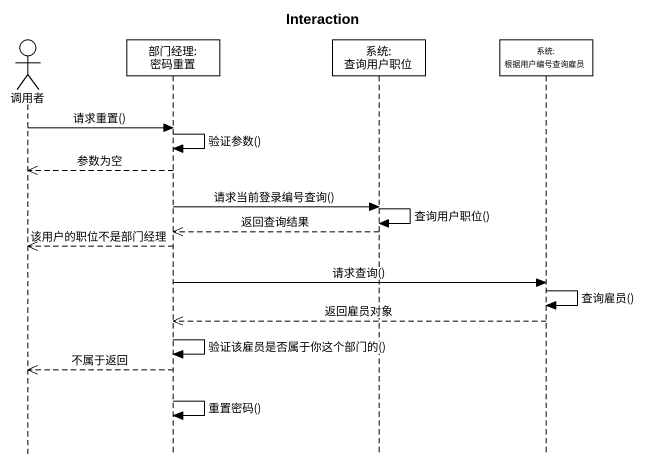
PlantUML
@startuml
title Interaction
hide footbox
actor 调用者
participant "部门经理: 密码重置" as 部门经理_密码重置
participant "系统: 查询用户职位" as 系统_查询用户职位
participant "系统: 根据用户编号查询雇员" as 系统_根据用户编号查询雇员

调用者 -> 部门经理_密码重置 : 请求重置()
部门经理_密码重置 -> 部门经理_密码重置 : 验证参数()
部门经理_密码重置 -->> 调用者 : 参数为空
部门经理_密码重置 -> 系统_查询用户职位 : 请求当前登录编号查询()
系统_查询用户职位 -> 系统_查询用户职位 : 查询用户职位()
系统_查询用户职位 -->> 部门经理_密码重置 : 返回查询结果
部门经理_密码重置 -->> 调用者 : 该用户的职位不是部门经理
部门经理_密码重置 -> 系统_根据用户编号查询雇员 : 请求查询()
系统_根据用户编号查询雇员 -> 系统_根据用户编号查询雇员 : 查询雇员()
系统_根据用户编号查询雇员 -->> 部门经理_密码重置 : 返回雇员对象
部门经理_密码重置 -> 部门经理_密码重置 : 验证该雇员是否属于你这个部门的()
部门经理_密码重置 -->> 调用者 : 不属于返回
部门经理_密码重置 -> 部门经理_密码重置 : 重置密码()
@enduml
